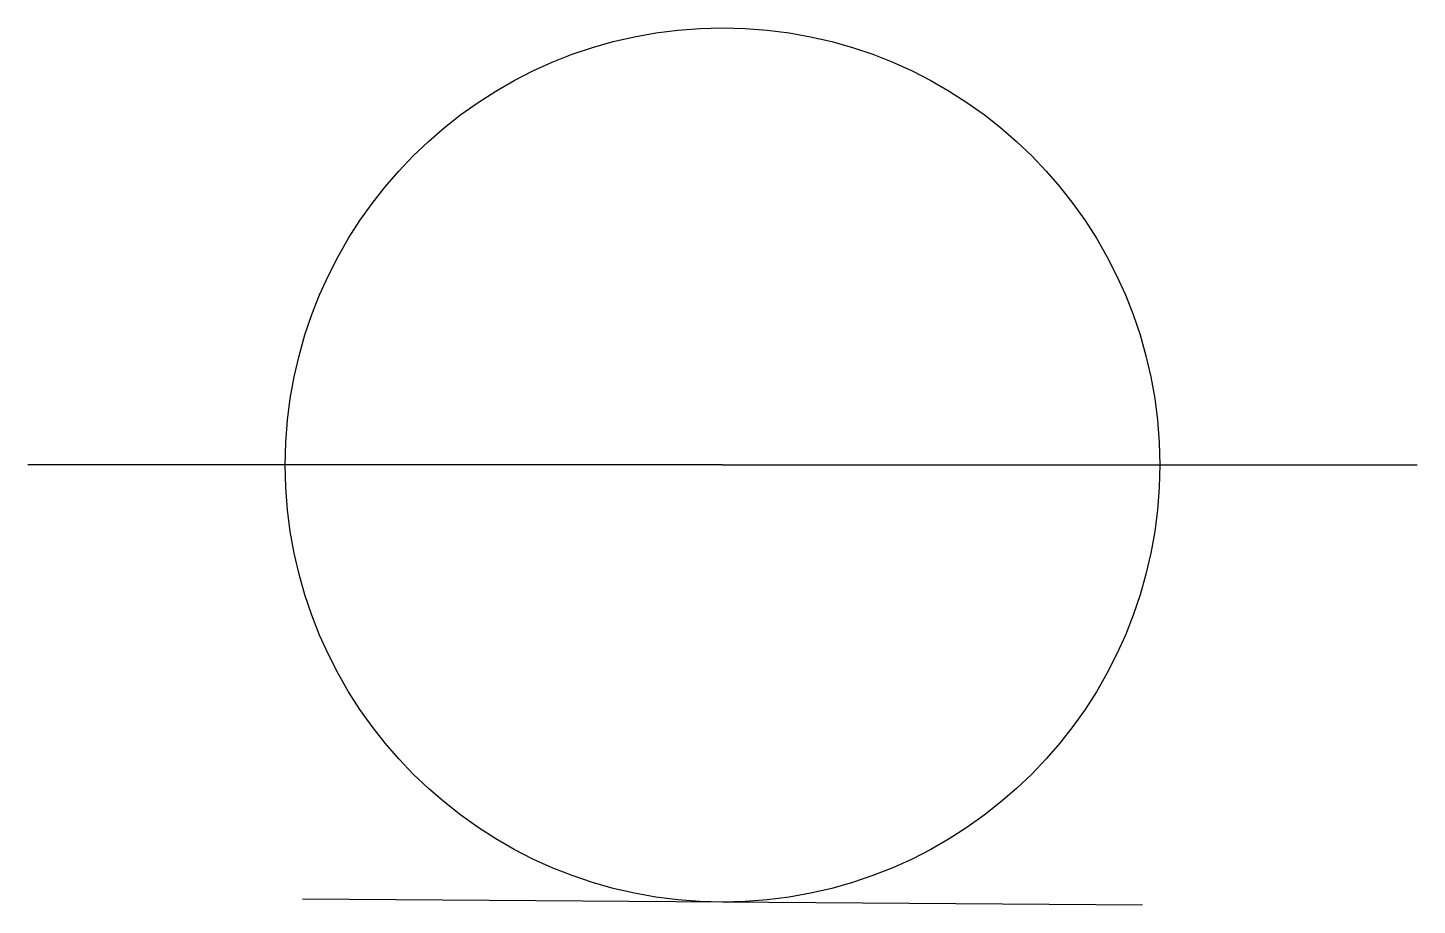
# Model space of a CAD drawing. Header units: inches. Extents: x -5 to 5, y -3.2 to 3.1.
import ezdxf

# ---------------------------------------------------------------- set-up
doc = ezdxf.new("R2010")
doc.units = ezdxf.units.IN
doc.header["$MEASUREMENT"] = 0

msp = doc.modelspace()

# ---------------------------------------------------------------- linework, layer by layer
at = {"color": 0}
for p, q in [((0, 0), (-5, 0)), ((0, 0), (5, 0)), ((3.024, -3.169), (-3.024, -3.125))]:
    msp.add_line(p, q, dxfattribs=at)
msp.add_circle((0, 0), 3.147, dxfattribs=at)

doc.saveas('drawing.dxf')
